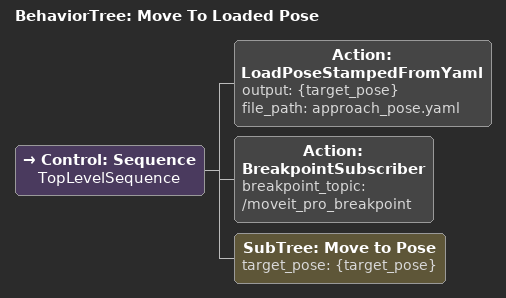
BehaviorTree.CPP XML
<?xml version="1.0" encoding="utf-8" ?>
<root BTCPP_format="4" main_tree_to_execute="Move To Loaded Pose">
  <BehaviorTree ID="Move To Loaded Pose" _description="">
    <Control ID="Sequence" name="TopLevelSequence">
      <Action
        ID="LoadPoseStampedFromYaml"
        output="{target_pose}"
        file_path="approach_pose.yaml"
      />
      <Action
        ID="BreakpointSubscriber"
        breakpoint_topic="/moveit_pro_breakpoint"
      />
      <SubTree
        ID="Move to Pose"
        target_pose="{target_pose}"
      />
    </Control>
  </BehaviorTree>
</root>
